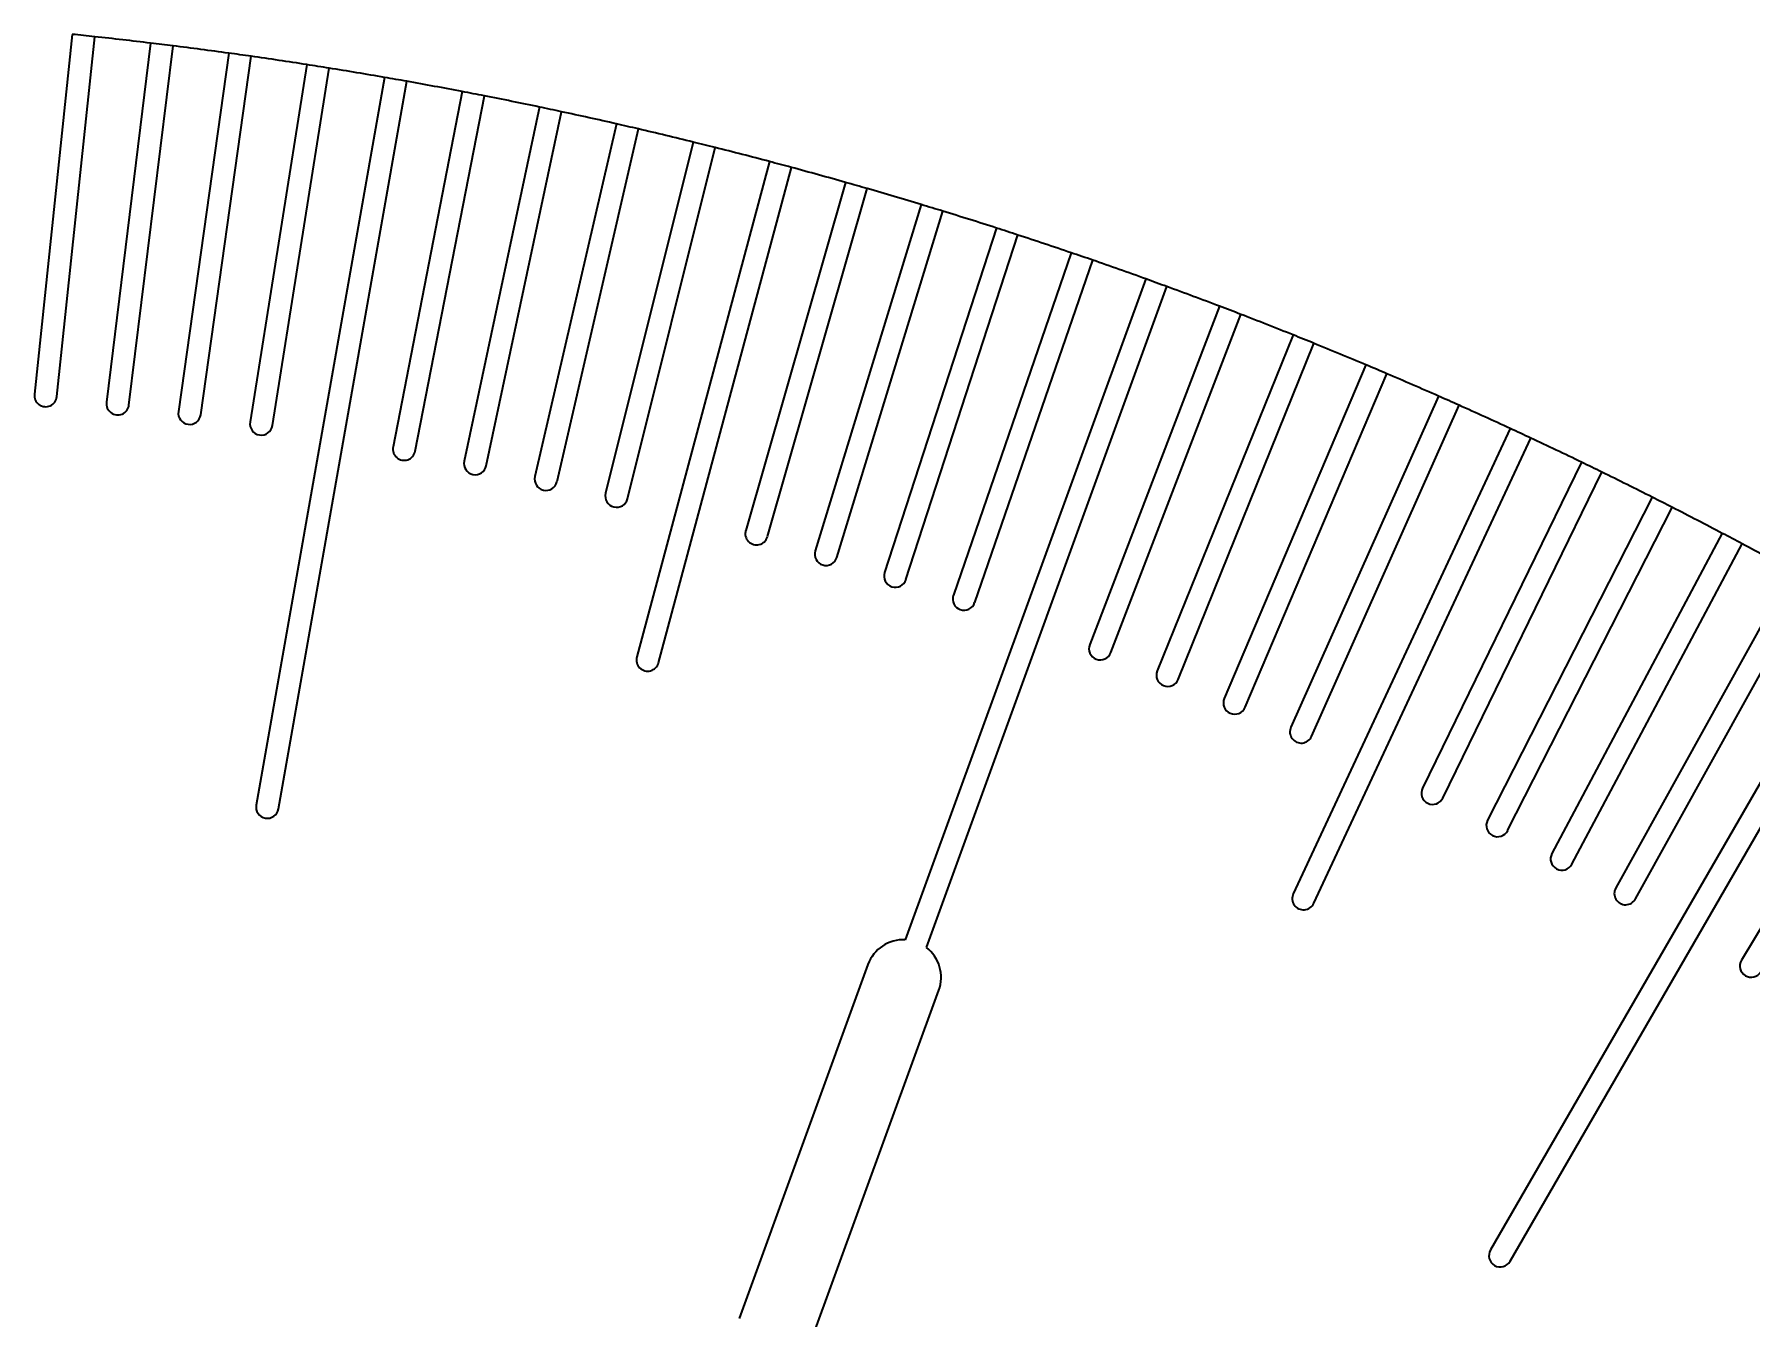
# Model space of a CAD drawing. Extents: x 0 to 297, y 0 to 210.
# Drawn here: x 228.51 to 251.29, y 141.15 to 158.19 of the extents above; entities that cross this region are included whole.
import ezdxf

# ---------------------------------------------------------------- set-up
doc = ezdxf.new("R2010")
doc.units = 0

msp = doc.modelspace()

# ---------------------------------------------------------------- linework, layer by layer
at = {"color": 7, "lineweight": 35, "ltscale": 0.120008}
msp.add_line((229.013, 158.188), (228.511, 153.414), dxfattribs=at)
at = {"color": 7, "lineweight": 35, "ltscale": 0.12001}
msp.add_line((228.809, 153.383), (229.311, 158.157), dxfattribs=at)
at = {"color": 7, "lineweight": 35, "ltscale": 0.120013}
msp.add_line((230.052, 158.073), (229.467, 153.308), dxfattribs=at)
at = {"color": 7, "lineweight": 35, "ltscale": 0.120015}
msp.add_line((229.765, 153.271), (230.35, 158.036), dxfattribs=at)
at = {"color": 7, "lineweight": 35, "ltscale": 0.120019}
msp.add_line((231.089, 157.939), (230.421, 153.185), dxfattribs=at)
at = {"color": 7, "lineweight": 35, "ltscale": 0.12002}
msp.add_line((230.718, 153.143), (231.386, 157.897), dxfattribs=at)
at = {"color": 7, "lineweight": 35, "ltscale": 0.120025}
msp.add_line((232.123, 157.787), (231.372, 153.046), dxfattribs=at)
at = {"color": 7, "lineweight": 35, "ltscale": 0.245032}
msp.add_line((233.155, 157.618), (231.453, 147.965), dxfattribs=at)
at = {"color": 7, "lineweight": 35, "ltscale": 0.120027}
msp.add_line((231.668, 152.999), (232.419, 157.741), dxfattribs=at)
at = {"color": 7, "lineweight": 35, "ltscale": 0.245034}
msp.add_line((231.748, 147.913), (233.45, 157.566), dxfattribs=at)
at = {"color": 7, "lineweight": 35, "ltscale": 0.12004}
msp.add_line((234.183, 157.43), (233.267, 152.717), dxfattribs=at)
at = {"color": 7, "lineweight": 35, "ltscale": 0.120043}
msp.add_line((233.561, 152.66), (234.478, 157.373), dxfattribs=at)
at = {"color": 7, "lineweight": 35, "ltscale": 0.120049}
msp.add_line((235.208, 157.225), (234.21, 152.528), dxfattribs=at)
at = {"color": 7, "lineweight": 35, "ltscale": 0.120051}
msp.add_line((234.503, 152.465), (235.502, 157.162), dxfattribs=at)
at = {"color": 7, "lineweight": 35, "ltscale": 0.120058}
msp.add_line((236.23, 157.001), (235.149, 152.322), dxfattribs=at)
at = {"color": 7, "lineweight": 35, "ltscale": 0.120061}
msp.add_line((235.442, 152.255), (236.522, 156.934), dxfattribs=at)
at = {"color": 7, "lineweight": 35, "ltscale": 0.120068}
msp.add_line((237.247, 156.76), (236.085, 152.1), dxfattribs=at)
at = {"color": 7, "lineweight": 35, "ltscale": 0.120071}
msp.add_line((236.376, 152.027), (237.538, 156.688), dxfattribs=at)
at = {"color": 7, "lineweight": 35, "ltscale": 0.170079}
msp.add_line((238.26, 156.501), (236.499, 149.93), dxfattribs=at)
at = {"color": 7, "lineweight": 35, "ltscale": 0.170082}
msp.add_line((236.789, 149.852), (238.55, 156.424), dxfattribs=at)
at = {"color": 7, "lineweight": 35, "ltscale": 0.12009}
msp.add_line((239.268, 156.225), (237.944, 151.607), dxfattribs=at)
at = {"color": 7, "lineweight": 35, "ltscale": 0.120094}
msp.add_line((238.232, 151.525), (239.557, 156.142), dxfattribs=at)
at = {"color": 7, "lineweight": 35, "ltscale": 0.120103}
msp.add_line((240.271, 155.931), (238.867, 151.337), dxfattribs=at)
at = {"color": 7, "lineweight": 35, "ltscale": 0.120106}
msp.add_line((239.154, 151.249), (240.558, 155.843), dxfattribs=at)
at = {"color": 7, "lineweight": 35, "ltscale": 0.120116}
msp.add_line((241.27, 155.62), (239.785, 151.05), dxfattribs=at)
at = {"color": 7, "lineweight": 35, "ltscale": 0.120119}
msp.add_line((240.07, 150.957), (241.555, 155.527), dxfattribs=at)
at = {"color": 7, "lineweight": 35, "ltscale": 0.120129}
msp.add_line((242.262, 155.291), (240.698, 150.747), dxfattribs=at)
at = {"color": 7, "lineweight": 35, "ltscale": 0.120134}
msp.add_line((240.981, 150.65), (242.546, 155.193), dxfattribs=at)
at = {"color": 7, "lineweight": 35, "ltscale": 0.23322}
msp.add_line((243.249, 154.945), (240.058, 146.179), dxfattribs=at)
at = {"color": 7, "lineweight": 35, "ltscale": 0.233224}
msp.add_line((240.34, 146.076), (243.531, 154.842), dxfattribs=at)
at = {"color": 7, "lineweight": 35, "ltscale": 0.120159}
msp.add_line((244.229, 154.582), (242.507, 150.095), dxfattribs=at)
at = {"color": 7, "lineweight": 35, "ltscale": 0.120163}
msp.add_line((242.787, 149.987), (244.509, 154.474), dxfattribs=at)
at = {"color": 7, "lineweight": 35, "ltscale": 0.120175}
msp.add_line((245.203, 154.201), (243.402, 149.745), dxfattribs=at)
at = {"color": 7, "lineweight": 35, "ltscale": 0.120179}
msp.add_line((243.681, 149.632), (245.481, 154.089), dxfattribs=at)
at = {"color": 7, "lineweight": 35, "ltscale": 0.120192}
msp.add_line((246.17, 153.804), (244.292, 149.379), dxfattribs=at)
at = {"color": 7, "lineweight": 35, "ltscale": 0.120196}
msp.add_line((244.568, 149.262), (246.447, 153.687), dxfattribs=at)
at = {"color": 7, "lineweight": 35, "ltscale": 0.120209}
msp.add_line((247.131, 153.39), (245.175, 148.998), dxfattribs=at)
at = {"color": 7, "lineweight": 35, "ltscale": 0.120214}
msp.add_line((245.449, 148.876), (247.405, 153.269), dxfattribs=at)
at = {"color": 7, "lineweight": 35, "ltscale": 0.170227}
msp.add_line((248.083, 152.96), (245.206, 146.789), dxfattribs=at)
at = {"color": 7, "lineweight": 35, "ltscale": 0.170232}
msp.add_line((245.478, 146.662), (248.355, 152.833), dxfattribs=at)
at = {"color": 7, "lineweight": 35, "ltscale": 0.120245}
msp.add_line((249.029, 152.513), (246.92, 148.19), dxfattribs=at)
at = {"color": 7, "lineweight": 35, "ltscale": 0.12025}
msp.add_line((247.19, 148.058), (249.298, 152.382), dxfattribs=at)
at = {"color": 7, "lineweight": 35, "ltscale": 0.120264}
msp.add_line((249.966, 152.049), (247.782, 147.763), dxfattribs=at)
at = {"color": 7, "lineweight": 35, "ltscale": 0.12027}
msp.add_line((248.049, 147.627), (250.233, 151.913), dxfattribs=at)
at = {"color": 7, "lineweight": 35, "ltscale": 0.120285}
msp.add_line((250.895, 151.57), (248.636, 147.321), dxfattribs=at)
at = {"color": 7, "lineweight": 35, "ltscale": 0.120291}
msp.add_line((248.901, 147.18), (251.16, 151.429), dxfattribs=at)
at = {"color": 7, "lineweight": 35, "ltscale": 0.120305}
msp.add_line((251.815, 151.074), (249.482, 146.865), dxfattribs=at)
at = {"color": 7, "lineweight": 35, "ltscale": 0.120311}
msp.add_line((249.745, 146.719), (252.078, 150.928), dxfattribs=at)
at = {"color": 7, "lineweight": 35, "ltscale": 0.245327}
msp.add_line((252.727, 150.562), (247.821, 142.063), dxfattribs=at)
at = {"color": 7, "lineweight": 35, "ltscale": 0.245333}
msp.add_line((248.081, 141.913), (252.987, 150.412), dxfattribs=at)
at = {"color": 7, "lineweight": 35, "ltscale": 0.120349}
msp.add_line((253.63, 150.034), (251.151, 145.908), dxfattribs=at)
at = {"color": 7, "lineweight": 35, "ltscale": 0.125}
for p, q in [((239.566, 145.85), (237.856, 141.152)), ((238.796, 140.81), (240.506, 145.508))]:
    msp.add_line(p, q, dxfattribs=at)
at = {"color": 7, "lineweight": 35}
for centre, radius, start, end in [((222.901, 98.5), 60, 83.86675, 84.15322), ((222.901, 98.5), 60, 83.15488, 83.86675), ((222.901, 98.5), 60, 82.8684, 83.15488), ((222.901, 98.5), 60, 82.15653, 82.8684), ((222.901, 98.5), 60, 81.87005, 82.15653), ((222.901, 98.5), 60, 81.15818, 81.87005), ((222.901, 98.5), 60, 80.8717, 81.15818), ((222.901, 98.5), 60, 80.15982, 80.8717), ((222.901, 98.5), 60, 79.87335, 80.15982), ((222.901, 98.5), 60, 79.16146, 79.87335), ((222.901, 98.5), 60, 78.87498, 79.16146), ((222.901, 98.5), 60, 78.16309, 78.87498), ((222.901, 98.5), 60, 77.87661, 78.16309), ((222.901, 98.5), 60, 77.16472, 77.87661), ((222.901, 98.5), 60, 76.87824, 77.16472), ((222.901, 98.5), 60, 76.16634, 76.87824), ((222.901, 98.5), 60, 75.87986, 76.16634), ((222.901, 98.5), 60, 75.16795, 75.87986), ((222.901, 98.5), 60, 74.88147, 75.16795), ((222.901, 98.5), 60, 74.16956, 74.88147), ((222.901, 98.5), 60, 73.88308, 74.16956), ((222.901, 98.5), 60, 73.17116, 73.88308), ((222.901, 98.5), 60, 72.88468, 73.17116), ((222.901, 98.5), 60, 72.17274, 72.88468), ((222.901, 98.5), 60, 71.88627, 72.17274), ((222.901, 98.5), 60, 71.17433, 71.88627), ((222.901, 98.5), 60, 70.88785, 71.17433), ((222.901, 98.5), 60, 70.1759, 70.88785), ((222.901, 98.5), 60, 69.88942, 70.1759), ((222.901, 98.5), 60, 69.17746, 69.88942), ((222.901, 98.5), 60, 68.89098, 69.17746), ((222.901, 98.5), 60, 68.17901, 68.89098), ((222.901, 98.5), 60, 67.89253, 68.17901), ((222.901, 98.5), 60, 67.18055, 67.89253), ((222.901, 98.5), 60, 66.89407, 67.18055), ((222.901, 98.5), 60, 66.18208, 66.89407), ((228.66, 153.399), 0.15, 174, 354), ((229.616, 153.29), 0.15, 173, 353), ((222.901, 98.5), 60, 65.8956, 66.18208), ((230.569, 153.164), 0.15, 172, 352), ((222.901, 98.5), 60, 65.1836, 65.8956), ((231.52, 153.022), 0.15, 171, 351), ((222.901, 98.5), 60, 64.89712, 65.1836), ((222.901, 98.5), 60, 64.1851, 64.89712), ((233.414, 152.688), 0.15, 169, 349), ((234.357, 152.496), 0.15, 168, 348), ((222.901, 98.5), 60, 63.89862, 64.1851), ((222.901, 98.5), 60, 63.18659, 63.89862), ((235.295, 152.288), 0.15, 167, 347), ((236.231, 152.064), 0.15, 166, 346), ((222.901, 98.5), 60, 62.90011, 63.18659), ((222.901, 98.5), 60, 62.18807, 62.90011), ((238.088, 151.566), 0.15, 164, 344), ((222.901, 98.5), 60, 61.90159, 62.18807), ((239.01, 151.293), 0.15, 163, 343), ((222.901, 98.5), 60, 61.18953, 61.90159), ((239.928, 151.004), 0.15, 162, 342), ((240.839, 150.699), 0.15, 161, 341), ((242.647, 150.041), 0.15, 159, 339), ((236.644, 149.891), 0.15, 165, 345), ((243.541, 149.688), 0.15, 158, 338), ((244.43, 149.32), 0.15, 157, 337), ((245.312, 148.937), 0.15, 156, 336), ((247.055, 148.124), 0.15, 154, 334), ((231.6, 147.939), 0.15, 170, 350), ((247.916, 147.695), 0.15, 153, 333), ((248.769, 147.251), 0.15, 152, 332), ((245.342, 146.725), 0.15, 155, 335), ((249.614, 146.792), 0.15, 151, 331), ((240.036, 145.679), 0.5, 87.4576, 160), ((240.036, 145.679), 0.5, 340, 52.5424), ((251.279, 145.83), 0.15, 149, 329), ((247.951, 141.988), 0.15, 150, 330)]:
    msp.add_arc(centre, radius, start, end, dxfattribs=at)

doc.saveas('drawing.dxf')
